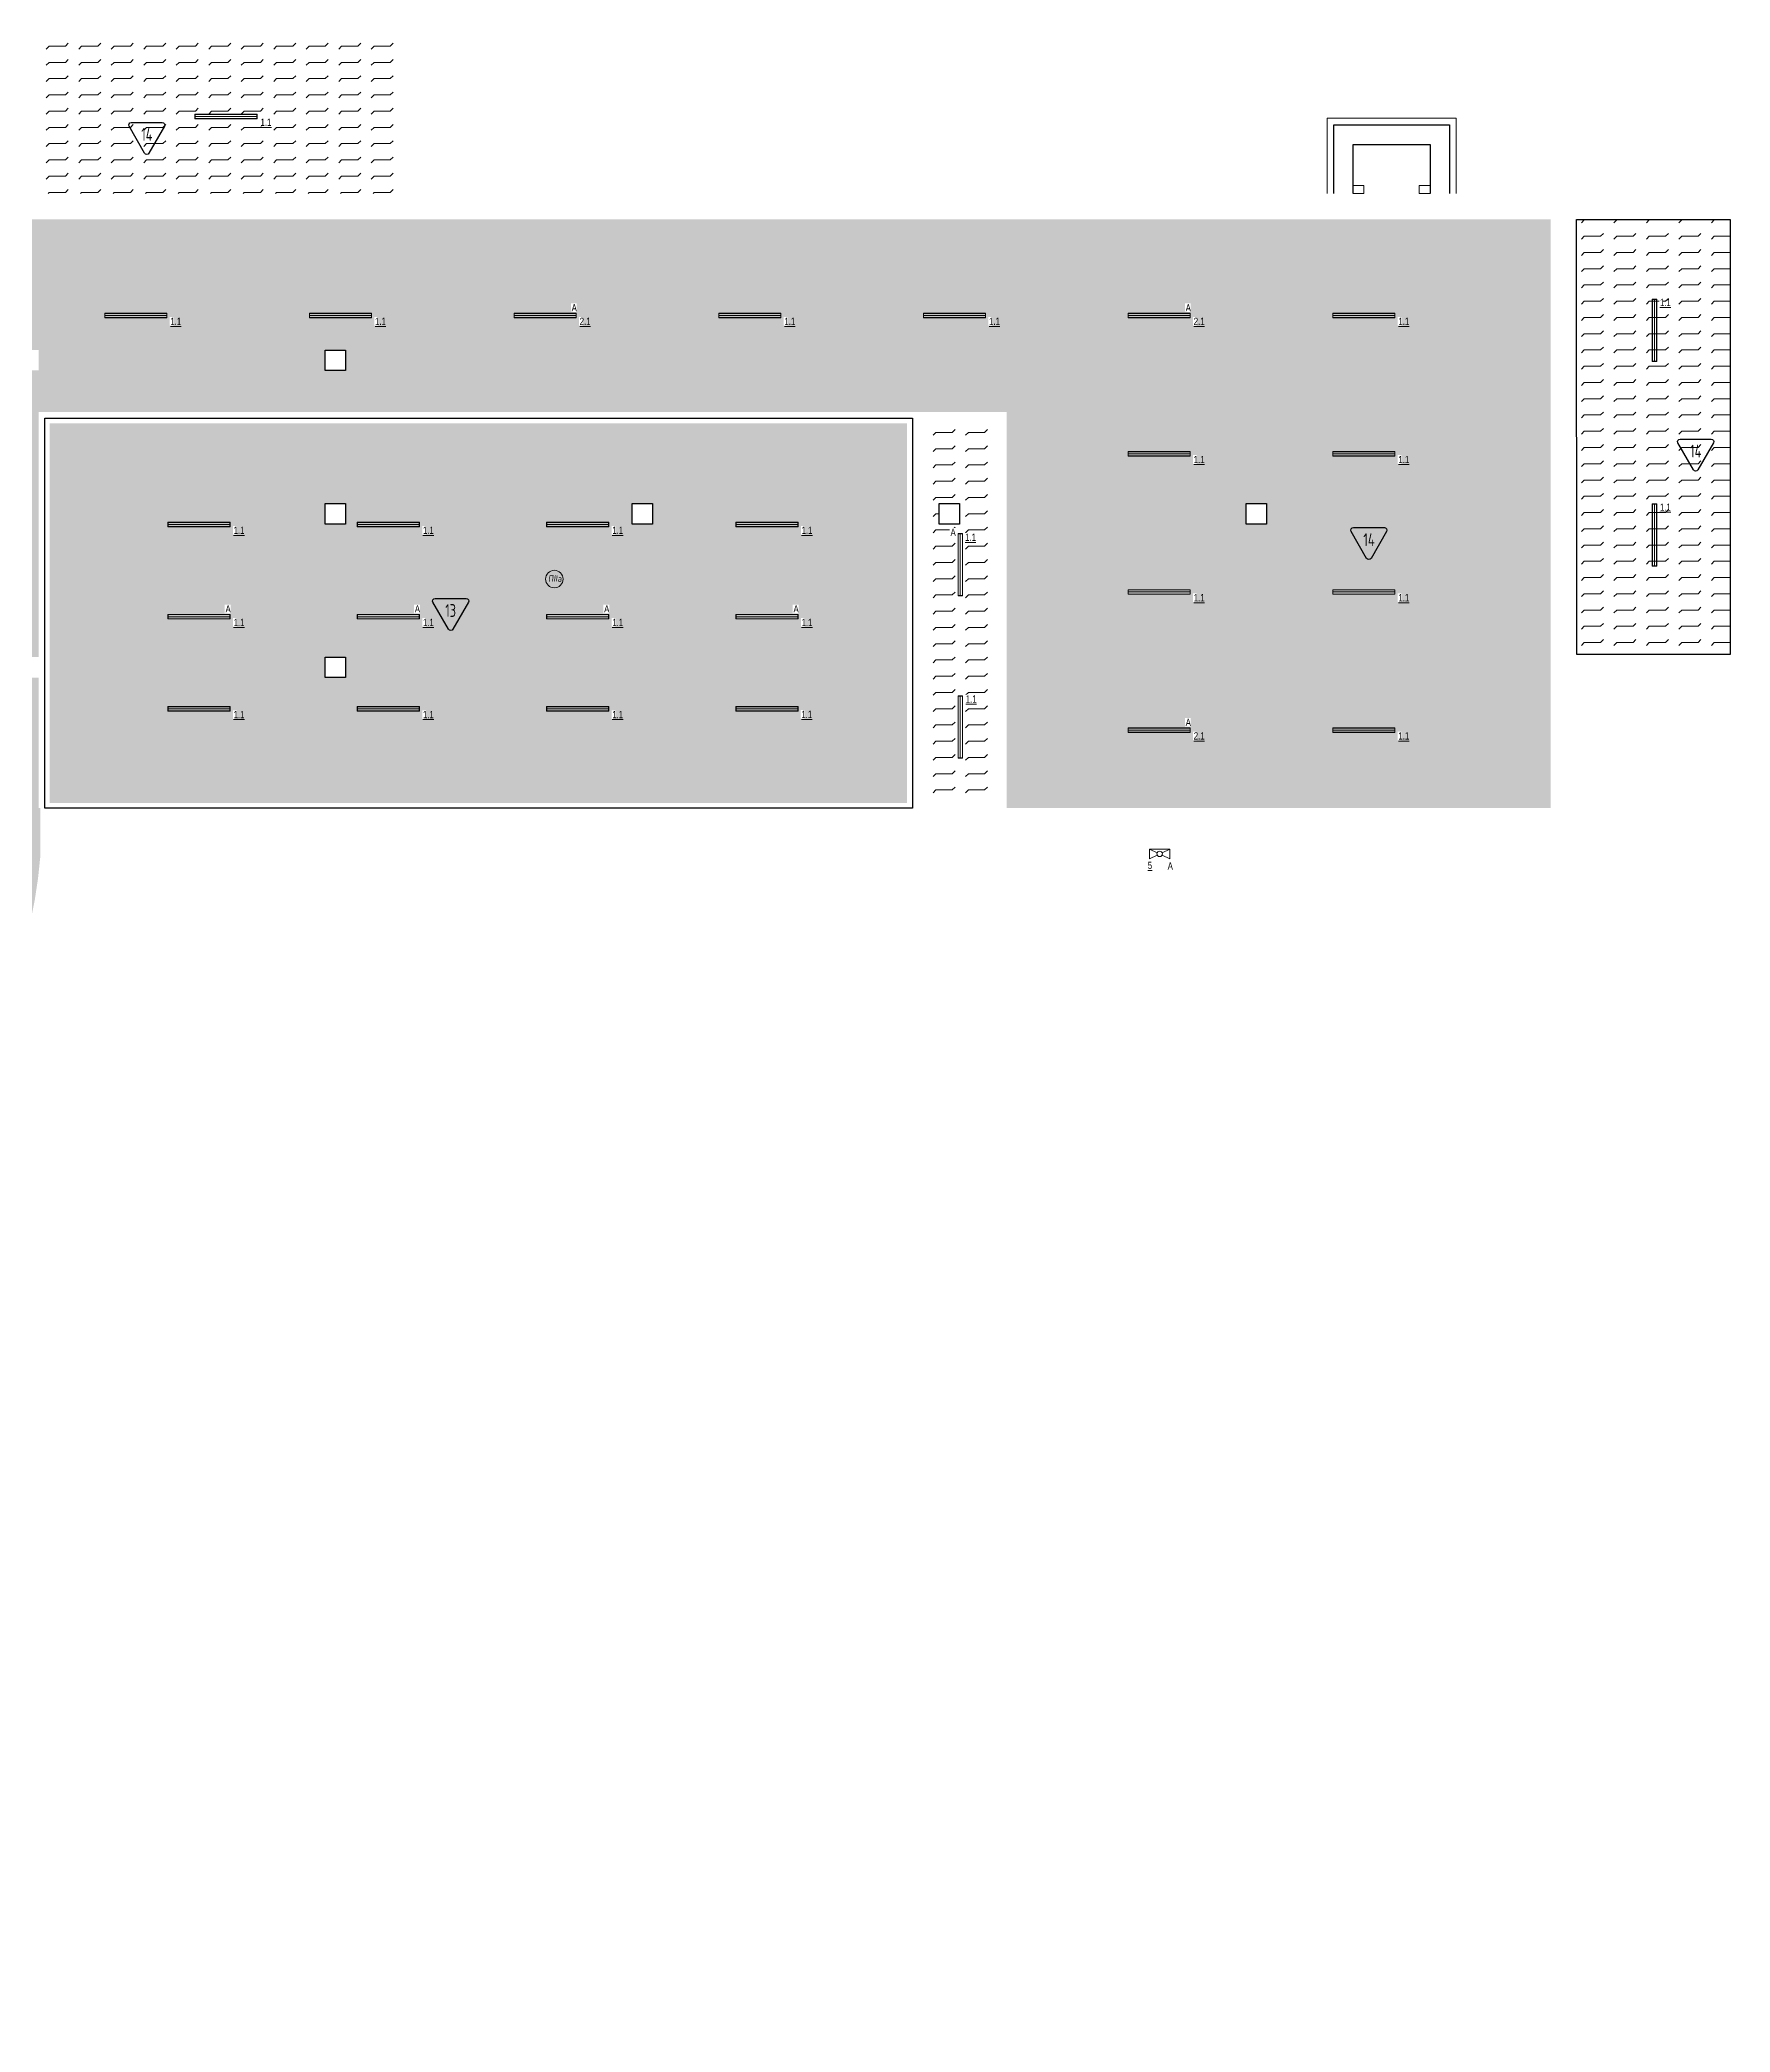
# Model space of a CAD drawing. Header units: millimetres. Extents: x -510890 to 397870, y -45599 to 141350.
# Drawn here: x -322947 to -289912, y 91936 to 130861 of the extents above; entities that cross this region are included whole.
import ezdxf

# ---------------------------------------------------------------- set-up
doc = ezdxf.new("R2010")
doc.units = ezdxf.units.MM
for name, color, linetype, lineweight in [('_ЭОМ_ОБЩ_Освещение_текст', 250, 'Continuous', 18), ('_ЭОМ_ОБЩ_Освещение_текст тип светильника', 172, 'Continuous', 50), ('_ЭОМ_светильник А', 1, 'Continuous', 35), ('_ЭОМ_светильник Р', 4, 'Continuous', 35), ('АР_МосжилНии_Стены', 202, 'Continuous', 30), ('Подвал', 250, 'Continuous', 30)]:
    doc.layers.add(name, color=color, linetype=linetype, lineweight=lineweight)
doc.layers.add('X-ref Light', color=250, linetype='Continuous')
doc.layers.add('АР_1_ПЛИНТУС', color=7, linetype='Continuous', true_color=0x76bcab)
doc.layers.add('АР_Потолок_Покраска', color=7, linetype='Continuous', lineweight=5, true_color=0x007399)
doc.layers.get('X-ref Light').off()
doc.styles.add('ISOCPEUR', font='isocpeur.ttf', dxfattribs={"height": 800})
doc.styles.add('ISOCUPER', font='isocpeur.ttf', dxfattribs={"width": 0.85, "oblique": 7})
doc.styles.add('ГОСТ', font='cad.shx', dxfattribs={"width": 0.8})

# ---------------------------------------------------------------- blocks, each defined once
blk = doc.blocks.new('ORIO LINE')
at = {"color": 0, "linetype": 'ByBlock', "lineweight": -2}
for p, q in [((-594, -4), (-594, 84)), ((-594, 84), (621, 84)), ((-590, 0), (-590, 80)), ((-590, 80), (617, 80)), ((617, 0), (-590, 0)), ((617, 80), (617, 0)), ((621, 84), (621, -4)), ((621, -4), (-594, -4))]:
    blk.add_line(p, q, dxfattribs=at)
blk.add_lwpolyline([(-590, 40), (617, 40)], dxfattribs=at)
blk = doc.blocks.new('ЭКРАН 9ВТ')
at = {"color": 0, "linetype": 'ByBlock', "lineweight": -2}
for points in [[(399, 376), (399, 0), (-399, 0), (-399, 376)], [(-399, 376), (-95, 233)], [(-399, 0), (-95, 143)], [(95, 233), (399, 376)], [(95, 143), (399, 0)]]:
    blk.add_lwpolyline(points, dxfattribs=at)
blk.add_circle((0, 188), 105, dxfattribs=at)
blk = doc.blocks.new('A$C89460300')
at = {"layer": '_ЭОМ_ОБЩ_Освещение_текст', "color": 18, "lineweight": 20, "ltscale": 100, "true_color": 0x000000}
blk.add_circle((26534, 45989), 171, dxfattribs=at)
at = {"layer": '_ЭОМ_светильник А', "color": 18, "lineweight": 20, "ltscale": 100, "true_color": 0x000000}
for p, rotation in [((26368, 51177), 179.9999999999999), ((38368, 51177), 179.9999999999999), ((34508, 46258), 89.99999999999991), ((19604, 45294), 179.9999999999999), ((23304, 45294), 179.9999999999999), ((27004, 45294), 179.9999999999999), ((30704, 45294), 179.9999999999999), ((38368, 43077), 179.9999999999999)]:
    blk.add_blockref('ORIO LINE', p, dxfattribs=dict(at, rotation=rotation))
at = {"layer": '_ЭОМ_светильник А', "color": 18, "lineweight": 20, "ltscale": 100, "true_color": 0x000000, "xscale": 0.5, "yscale": 0.5, "zscale": 0.5, "rotation": 180}
blk.add_blockref('ЭКРАН 9ВТ', (38364, 40714), dxfattribs=at)
at = {"layer": '_ЭОМ_светильник Р', "color": 18, "lineweight": 20, "true_color": 0x000000}
for p, rotation in [((20130, 55067), 179.9999999999999), ((48075, 50835), 89.99999999999991), ((18368, 51177), 179.9999999999999), ((22368, 51177), 179.9999999999999), ((30368, 51177), 179.9999999999999), ((34368, 51177), 179.9999999999999), ((42368, 51177), 179.9999999999999), ((38368, 48477), 179.9999999999999), ((42368, 48477), 179.9999999999999), ((48075, 46835), 89.99999999999991), ((19604, 47094), 179.9999999999999), ((23304, 47094), 179.9999999999999), ((27004, 47094), 179.9999999999999), ((30704, 47094), 179.9999999999999), ((38368, 45777), 179.9999999999999), ((42368, 45777), 179.9999999999999), ((34508, 43087), 89.99999999999991), ((19604, 43494), 179.9999999999999), ((23304, 43494), 179.9999999999999), ((27004, 43494), 179.9999999999999), ((30704, 43494), 179.9999999999999), ((42368, 43077), 179.9999999999999)]:
    blk.add_blockref('ORIO LINE', p, dxfattribs=dict(at, rotation=rotation))
at = {"layer": '_ЭОМ_ОБЩ_Освещение_текст', "color": 18, "lineweight": 20, "ltscale": 100, "true_color": 0x000000, "style": 'ISOCUPER', "oblique": 7, "width": 0.85}
blk.add_text('ПIIа', height=125, dxfattribs=at).set_placement((26413, 45937))
at = {"layer": '_ЭОМ_ОБЩ_Освещение_текст тип светильника', "color": 18, "lineweight": 20, "ltscale": 40, "true_color": 0x000000, "char_height": 142.2, "width": 46.12, "attachment_point": 1, "style": 'ГОСТ', "bg_fill": 3, "box_fill_scale": 1.1, "bg_fill_color": 256, "bg_fill_transparency": 0}
for s, insert in [('{\\L1.1}', (20792, 54985)), ('{\\L1.1}', (48142, 51465)), ('{\\L1.1}', (19030, 51096)), ('{\\L1.1}', (23030, 51096)), ('{\\L2.1}', (27030, 51096)), ('{\\L1.1}', (31030, 51096)), ('{\\L1.1}', (35030, 51096)), ('{\\L2.1}', (39030, 51096)), ('{\\L1.1}', (43030, 51096)), ('{\\L1.1}', (39030, 48396)), ('{\\L1.1}', (43030, 48396)), ('{\\L1.1}', (48142, 47465)), ('{\\L1.1}', (20266, 47013)), ('{\\L1.1}', (23966, 47013)), ('{\\L1.1}', (27666, 47013)), ('{\\L1.1}', (31366, 47013)), ('{\\L1.1}', (34563, 46877)), ('{\\L1.1}', (39030, 45696)), ('{\\L1.1}', (43030, 45696)), ('{\\L1.1}', (34575, 43717)), ('{\\L1.1}', (20266, 43413)), ('{\\L1.1}', (23966, 43413)), ('{\\L1.1}', (27666, 43413)), ('{\\L1.1}', (31362, 43417)), ('{\\L1.1}', (43030, 42996))]:
    blk.add_mtext(s, dxfattribs=dict(at, insert=insert))
at = {"layer": '_ЭОМ_ОБЩ_Освещение_текст тип светильника', "color": 18, "lineweight": 18, "ltscale": 40, "true_color": 0x000000, "insert": (38132, 40466, 0), "char_height": 142.2, "width": 55.87, "attachment_point": 1, "style": 'ГОСТ', "bg_fill": 3, "box_fill_scale": 1.1, "bg_fill_color": 256, "bg_fill_transparency": 0}
blk.add_mtext('{\\L5}', dxfattribs=at)
at = {"layer": '_ЭОМ_светильник А', "color": 18, "lineweight": 20, "ltscale": 100, "true_color": 0x000000, "char_height": 142, "width": 86.04, "attachment_point": 1, "style": 'ГОСТ', "bg_fill": 3, "box_fill_scale": 1.1, "bg_fill_color": 256, "bg_fill_transparency": 0}
for insert in [(20108, 45478), (23808, 45478), (27508, 45478), (31208, 45478), (38872, 43261)]:
    blk.add_mtext('А', dxfattribs=dict(at, insert=insert))
at = {"layer": '_ЭОМ_светильник А', "color": 18, "lineweight": 18, "ltscale": 100, "true_color": 0x000000, "insert": (38521, 40456, 0), "char_height": 142, "width": 86.04, "attachment_point": 1, "style": 'ГОСТ', "bg_fill": 3, "box_fill_scale": 1.1, "bg_fill_color": 256, "bg_fill_transparency": 0}
blk.add_mtext('А', dxfattribs=at)
at = {"layer": '_ЭОМ_ОБЩ_Освещение_текст тип светильника', "color": 18, "lineweight": 20, "ltscale": 40, "true_color": 0x000000, "char_height": 142.2, "width": 46.12, "attachment_point": 1, "style": 'ГОСТ', "bg_fill": 3, "box_fill_scale": 1.1, "bg_fill_color": 256, "bg_fill_transparency": 0}
for s, insert in [('{\\L1.1}', (20266, 45213)), ('{\\L1.1}', (23966, 45213)), ('{\\L1.1}', (27666, 45213)), ('{\\L1.1}', (31366, 45213)), ('{\\L2.1}', (39030, 42996))]:
    blk.add_mtext(s, dxfattribs=dict(at, insert=insert))
at = {"layer": '_ЭОМ_светильник А', "color": 18, "lineweight": 20, "ltscale": 100, "true_color": 0x000000, "char_height": 142, "width": 86.04, "attachment_point": 1, "style": 'ГОСТ', "bg_fill": 3, "box_fill_scale": 1.1, "bg_fill_color": 256, "bg_fill_transparency": 0}
for insert in [(26872, 51361), (38872, 51361), (34277, 46975)]:
    blk.add_mtext('А', dxfattribs=dict(at, insert=insert))

msp = doc.modelspace()

# ---------------------------------------------------------------- hatches: boundary and pattern name
at = {"layer": 'АР_Потолок_Покраска'}
h = msp.add_hatch(dxfattribs=at)
h.set_pattern_fill('FLEX', color=256, scale=50)
h.set_pattern_definition([(0, (-423095.26, 68189.73), (0, 317.5), [317.5, -317.5]), (45, (-422777.76, 68189.73), (0, 317.5), [79.375, -290.2628, 79.375, -449.0128])])
h.paths.add_polyline_path([(-322922.1, 130860.7), (-315922.1, 130860.7), (-315922.1, 127860.7), (-322922.1, 127860.7)])
h = msp.add_hatch(dxfattribs=at)
h.set_pattern_fill('FLEX', color=256, scale=50)
h.paths.add_polyline_path([(-340972.1, 124800.7), (-340972.1, 124400.7), (-341372.1, 124400.7), (-341372.1, 124800.7)])
h.paths.add_polyline_path([(-334972.1, 124800.7), (-334972.1, 124400.7), (-335372.1, 124400.7), (-335372.1, 124800.7)])
h.paths.add_polyline_path([(-328972.1, 124800.7), (-328972.1, 124400.7), (-329372.1, 124400.7), (-329372.1, 124800.7)])
h.paths.add_polyline_path([(-322972.1, 124800.7), (-322972.1, 124400.7), (-323372.1, 124400.7), (-323372.1, 124800.7)])
h.paths.add_polyline_path([(-316972.1, 124800.7), (-316972.1, 124400.7), (-317372.1, 124400.7), (-317372.1, 124800.7)])
h.paths.add_polyline_path([(-299372.1, 121800.7), (-298972.1, 121800.7), (-298972.1, 121400.7), (-299372.1, 121400.7)])
h.paths.add_polyline_path([(-329372.1, 118400.7), (-329372.1, 118800.7), (-328972.1, 118800.7), (-328972.1, 118400.7)])
h.paths.add_polyline_path([(-335372.1, 118400.7), (-335372.1, 118800.7), (-334972.1, 118800.7), (-334972.1, 118400.7)])
h.paths.add_polyline_path([(-341372.1, 118400.7), (-341372.1, 118800.7), (-340972.1, 118800.7), (-340972.1, 118400.7)])
h.paths.add_polyline_path([(-347372.1, 118800.7), (-346972.1, 118800.7), (-346972.1, 118400.7), (-347372.1, 118400.7)])
h.paths.add_polyline_path([(-347372.1, 112800.7), (-346972.1, 112800.7), (-346972.1, 112400.7), (-347372.1, 112400.7)])
h.paths.add_polyline_path([(-341372.1, 112400.7), (-341372.1, 112800.7), (-340972.1, 112800.7), (-340972.1, 112400.7)])
h.paths.add_polyline_path([(-335372.1, 112400.7), (-335372.1, 112800.7), (-334972.1, 112800.7), (-334972.1, 112400.7)])
h.paths.add_polyline_path([(-328972.1, 112400.7), (-329372.1, 112400.7), (-329372.1, 112800.7), (-328972.1, 112800.7)])
h.paths.add_polyline_path([(-334972.1, 106400.7), (-335372.1, 106400.7), (-335372.1, 106800.7), (-334972.1, 106800.7)])
h.paths.add_polyline_path([(-341372.1, 106800.7), (-340972.1, 106800.7), (-340972.1, 106400.7), (-341372.1, 106400.7)])
edge = h.paths.add_edge_path()
edge.add_line((-340922.1, 130350.7), (-332422.1, 130350.7))
edge.add_line((-332422.1, 130350.7), (-332422.1, 127350.7))
edge.add_line((-332422.1, 127350.7), (-293422.1, 127350.7))
edge.add_line((-293422.1, 127350.7), (-293422.1, 115850.7))
edge.add_line((-293422.1, 115850.7), (-304054.1, 115850.7))
edge.add_line((-304054.1, 115850.7), (-304052.1, 123589.9))
edge.add_line((-304052.1, 123589.9), (-322971.1, 123589.9))
edge.add_line((-322971.1, 123589.9), (-322972.4, 118800.7))
edge.add_line((-322972.4, 118800.7), (-323372.1, 118800.7))
edge.add_line((-323372.1, 118800.7), (-323372.1, 118400.7))
edge.add_line((-323372.1, 118400.7), (-322971.8, 118400.7))
edge.add_line((-322971.8, 118400.7), (-322972.4, 115850.7))
edge.add_line((-322972.4, 115850.7), (-322937.1, 115850.7))
edge.add_line((-322937.1, 115850.7), (-322937.1, 114910.7))
edge.add_arc((-332221.3, 115664.2), 9314.8, 273.74937, 355.35999, ccw=False)
edge.add_line((-331612.2, 106369.4), (-331912.2, 106369.4))
edge.add_line((-331912.2, 106369.4), (-331912.2, 106600.7))
edge.add_line((-331912.2, 106600.7), (-332422.2, 106600.7))
edge.add_line((-332422.2, 106600.7), (-332422.2, 98935.7))
edge.add_line((-332422.2, 98935.7), (-329682, 98935.7))
edge.add_line((-329682, 98935.7), (-329682, 91935.7))
edge.add_line((-329682, 91935.7), (-335372.2, 91935.7))
edge.add_line((-335372.2, 91935.7), (-335372.1, 94400.7))
edge.add_line((-335372.1, 94400.7), (-334972.1, 94400.7))
edge.add_line((-334972.1, 94400.7), (-334972.1, 94800.7))
edge.add_line((-334972.1, 94800.7), (-335372.1, 94800.7))
edge.add_line((-335372.1, 94800.7), (-335372.1, 100400.7))
edge.add_line((-335372.1, 100400.7), (-334972.1, 100400.7))
edge.add_line((-334972.1, 100400.7), (-334972.1, 100800.7))
edge.add_line((-334972.1, 100800.7), (-335372.1, 100800.7))
edge.add_line((-335372.1, 100800.7), (-335372.2, 100516.9))
edge.add_line((-335372.2, 100516.9), (-340972.1, 100520.5))
edge.add_line((-340972.1, 100520.5), (-340972.1, 100800.7))
edge.add_line((-340972.1, 100800.7), (-341372.1, 100800.7))
edge.add_line((-341372.1, 100800.7), (-341372.1, 100520.7))
edge.add_line((-341372.1, 100520.7), (-346852.2, 100520.7))
edge.add_line((-346852.2, 100520.7), (-346852.2, 106850.7))
edge.add_line((-346852.2, 106850.7), (-352922.1, 106850.7))
edge.add_line((-352922.1, 106850.7), (-352922.1, 118350.7))
edge.add_line((-352922.1, 118350.7), (-349232.1, 118350.7))
edge.add_line((-349232.1, 118350.7), (-349232.1, 118860.7))
edge.add_line((-349232.1, 118860.7), (-349355.4, 118860.7))
edge.add_line((-349355.4, 118860.7), (-349355.4, 119160.7))
edge.add_arc((-341172.1, 118600.7), 8202.4, 93.91476, 176.08524, ccw=False)
edge.add_line((-341732.1, 126784), (-341432.1, 126784))
edge.add_line((-341432.1, 126784), (-341432.1, 126660.7))
edge.add_line((-341432.1, 126660.7), (-340922.1, 126660.7))
edge.add_line((-340922.1, 126660.7), (-340922.1, 130350.7))
h = msp.add_hatch(dxfattribs=at)
h.set_pattern_fill('FLEX', color=256, scale=50)
h.set_pattern_definition([(0, (-394362.6, 64793.4), (0, 317.5), [317.5, -317.5]), (45, (-394045.1, 64793.4), (0, 317.5), [79.375, -290.2628, 79.375, -449.0128])])
h.paths.add_polyline_path([(-292912.1, 127350.7), (-289912.1, 127350.7), (-289912.1, 118850.7), (-292911.7, 118850.7)])
h = msp.add_hatch(dxfattribs=at)
h.set_pattern_fill('HEX', color=256, scale=25)
h.set_pattern_definition([(0, (-572193.8, 85728.71), (0, 137.48153), [79.375, -158.75]), (120, (-572193.8, 85728.71), (-119.0625, -68.740766), [79.375, -158.75]), (60, (-572114.42, 85728.71), (-119.0625, 68.740766), [79.375, -158.75])])
h.paths.add_polyline_path([(-317372.1, 121400.7), (-317372.1, 121800.7), (-316972.1, 121800.7), (-316972.1, 121400.7)], flags=16)
h.paths.add_polyline_path([(-311372.1, 121400.7), (-311372.1, 121800.7), (-310972.1, 121800.7), (-310972.1, 121400.7)], flags=16)
h.paths.add_polyline_path([(-317372.1, 118400.7), (-317372.1, 118800.7), (-316972.1, 118800.7), (-316972.1, 118400.7)], flags=16)
h.paths.add_polyline_path([(-322751.8, 123370.6), (-306001.4, 123370.7), (-306002.2, 115948.8), (-322753.1, 115948.8)])
h = msp.add_hatch(dxfattribs=at)
h.set_pattern_fill('FLEX', color=256, scale=50)
h.paths.add_polyline_path([(-305372.1, 121400.7), (-305372.1, 121800.7), (-304972.1, 121800.7), (-304972.1, 121400.7)])
h.paths.add_polyline_path([(-305672.1, 123369.9), (-304272.1, 123369.9), (-304273.4, 115950.7), (-305673.4, 115950.7)])

# ---------------------------------------------------------------- linework, layer by layer
for points in [[(-321160.9, 129248), (-320554.7, 129248, -0.5773495), (-320511.4, 129173), (-320814.5, 128648, -0.5773541), (-320901.1, 128648), (-321204.2, 129173, -0.5773491), (-321160.9, 129248, -0.0000017)], [(-290890, 123061), (-290283.7, 123061, -0.5773495), (-290240.4, 122986), (-290543.5, 122461, -0.5773541), (-290630.1, 122461), (-290933.3, 122986, -0.5773491), (-290890, 123061, -0.0000017)], [(-297276.6, 121330.3), (-296670.4, 121330.3, -0.5773495), (-296627.1, 121255.3), (-296930.2, 120730.3, -0.5773541), (-297016.8, 120730.3), (-297319.9, 121255.3, -0.5773491), (-297276.6, 121330.3, -0.0000017)], [(-315220, 119946.3), (-314613.8, 119946.3, -0.5773495), (-314570.5, 119871.3), (-314873.6, 119346.3, -0.5773541), (-314960.2, 119346.3), (-315263.3, 119871.3, -0.5773491), (-315220, 119946.3, -0.0000017)]]:
    msp.add_lwpolyline(points, format="xyb")
for points in [[(-292912.1, 127350.7), (-289912.1, 127350.7), (-289912.1, 118850.7), (-292911.7, 118850.7)], [(-317372.1, 124800.7), (-316972.1, 124800.7), (-316972.1, 124400.7), (-317372.1, 124400.7)], [(-316972.1, 124800.7), (-316972.1, 124400.7), (-317372.1, 124400.7), (-317372.1, 124800.7)], [(-322851.1, 123469.9), (-305892.1, 123469.9), (-305892.9, 115850.7), (-322852.4, 115850.7)], [(-317372.1, 121400.7), (-317372.1, 121800.7), (-316972.1, 121800.7), (-316972.1, 121400.7)], [(-311372.1, 121400.7), (-311372.1, 121800.7), (-310972.1, 121800.7), (-310972.1, 121400.7)], [(-305372.1, 121400.7), (-305372.1, 121800.7), (-304972.1, 121800.7), (-304972.1, 121400.7)], [(-299372.1, 121800.7), (-298972.1, 121800.7), (-298972.1, 121400.7), (-299372.1, 121400.7)], [(-299372.1, 121800.7), (-298972.1, 121800.7), (-298972.1, 121400.7), (-299372.1, 121400.7)], [(-317372.1, 118400.7), (-317372.1, 118800.7), (-316972.1, 118800.7), (-316972.1, 118400.7)]]:
    msp.add_lwpolyline(points, close=True)

# ---------------------------------------------------------------- texts
at = {"char_height": 250, "width": 294.334, "attachment_point": 1, "style": 'ISOCPEUR'}
for s, insert in [('{\\W0.7;14}', (-320964.5, 129137.4)), ('{\\W0.7;14}', (-290693.6, 122950.4)), ('{\\W0.7;14}', (-297080.2, 121219.7)), ('{\\W0.7;13}', (-315023.6, 119835.7))]:
    msp.add_mtext(s, dxfattribs=dict(at, insert=insert))

# ---------------------------------------------------------------- next in the draw order: block references
at = {"layer": 'X-ref Light', "color": 1, "lineweight": 18}
msp.add_blockref('A$C89460300', (-339425.7, 74336.4), dxfattribs=at)

# ---------------------------------------------------------------- next in the draw order: linework, layer by layer
at = {"layer": 'АР_1_ПЛИНТУС', "color": 153, "lineweight": 9, "ltscale": 1000, "true_color": 0x5295b7}
for points in [[(-297279.4, 128013.1), (-297279.4, 127860.6), (-297068.9, 127860.6), (-297068.9, 128013.1)], [(-295988.8, 128013), (-295988.8, 127860.5), (-295778.2, 127860.5), (-295778.2, 128013)]]:
    msp.add_lwpolyline(points, close=True, dxfattribs=at)
at = {"layer": 'АР_МосжилНии_Стены', "color": 18, "lineweight": 25, "ltscale": 100, "true_color": 0x000000}
for points in [[(-297659.4, 127860.6), (-297659.4, 129199), (-295398.2, 129199), (-295398.2, 127860.6)], [(-297279.4, 127860.6), (-297279.4, 128819), (-295778.2, 128819), (-295778.2, 127860.6)]]:
    msp.add_lwpolyline(points, dxfattribs=at)
at = {"layer": 'Подвал', "lineweight": 18, "ltscale": 100}
msp.add_lwpolyline([(-297789.4, 127860.6), (-297789.4, 129329), (-295268.2, 129329), (-295268.2, 127860.6)], dxfattribs=at)

doc.saveas('drawing.dxf')
